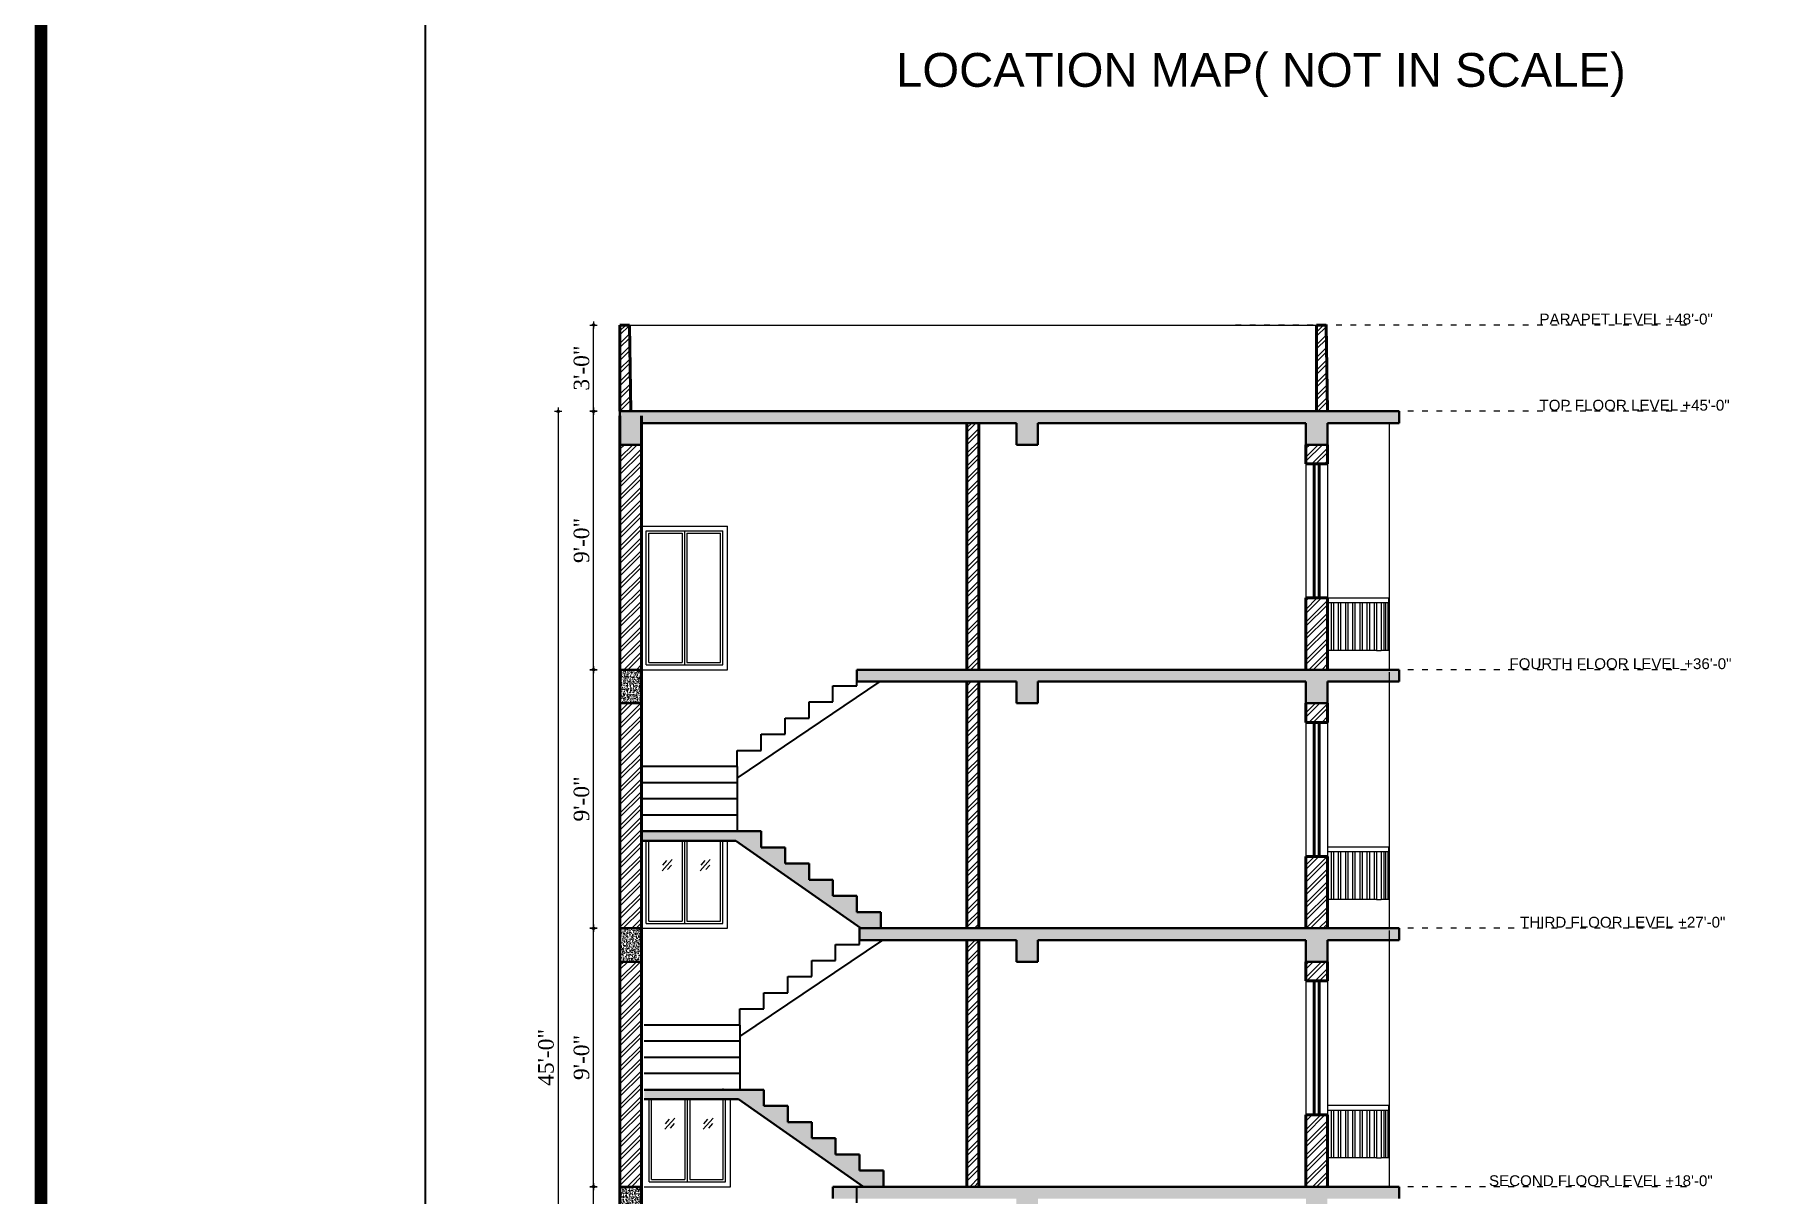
# Model space of a CAD drawing. Header units: inches. Extents: x 5914 to 162157, y -20538 to 282354.
# Drawn here: x 153056 to 153777, y -20172 to -19687 of the extents above; entities that cross this region are included whole.
import ezdxf

# ---------------------------------------------------------------- set-up
doc = ezdxf.new("R2010")
doc.units = ezdxf.units.IN
doc.header["$MEASUREMENT"] = 0
doc.header["$PDMODE"] = 99
doc.linetypes.add('ACAD_ISO03W100', pattern=[30, 12, -18])
for name, color, linetype, lineweight in [('CONC. OUTLINE RA', 150, 'Continuous', 40), ('DOOR-WIN RA', 3, 'Continuous', 20), ('ELE1 RA', 1, 'Continuous', 30), ('ELE2 RA', 130, 'Continuous', 20), ('Hatch', 254, 'Continuous', 9), ('HATCH RA', 8, 'Continuous', 5), ('HIDDEN RA', 253, 'ACAD_ISO03W100', 9), ('Outline', 4, 'Continuous', 9), ('WALL RA', 42, 'Continuous', 50)]:
    doc.layers.add(name, color=color, linetype=linetype, lineweight=lineweight)
doc.layers.add('lettring', color=7, linetype='Continuous')
doc.styles.add('DIM', font='dutch.ttf')
doc.styles.get("Standard").update_dxf_attribs({"font": 'arial.ttf'})
doc.dimstyles.new('Copy of DIM 8', dxfattribs={"dimtxt": 6.5, "dimasz": 1, "dimexe": 6, "dimexo": 18, "dimgap": 1.6875, "dimtad": 1, "dimdec": 0, "dimzin": 3, "dimdsep": 46, "dimlunit": 4, "dimtxsty": 'DIM', "dimblk": 'dot 2', "dimcen": 0.09375, "dimse1": 1, "dimse2": 1, "dimclrd": 1, "dimclre": 1, "dimclrt": 256, "dimadec": 0, "dimazin": 0, "dimtfac": 0.75, "dimtdec": 0, "dimtix": 1, "dimtmove": 1, "dimatfit": 3, "dimldrblk": 'DOT', "dimfxl": 1, "dimtolj": 1, "dimtzin": 0, "dimlwd": 9, "dimlwe": 9, "dimarcsym": 0})
pattern_1 = [(50, (-6191.158, -5210.6541), (1.793150457, -0.156880337), [0.1875, -2.0625]), (355, (-6191.158, -5210.654), (-0.346878334, 1.880480334), [0.15, -1.65]), (100.4514445, (-6191.0085, -5210.6671), (1.446272117, 1.723599977), [0.15935048, -1.75285528]), (46.1842, (-6191.158, -5210.154), (2.668103327, -0.413798202), [0.28125, -3.09375]), (96.6356355, (-6190.9356, -5210.1886), (2.336654864, 2.4352965), [0.239025855, -2.6292844]), (351.184164, (-6191.158, -5210.154), (2.336654863, 2.4352965), [0.225, -2.475000002]), (21, (-6190.908, -5210.2791), (1.49226763, -1.006547227), [0.1875, -2.0625]), (326, (-6190.908, -5210.279), (0.60828833, 1.812875113), [0.15, -1.65]), (71.4514447, (-6190.7836, -5210.363), (2.100555942, 0.806327882), [0.159350475, -1.75285528]), (37.5, (-6191.158, -5210.6541), (0.0303996383, 0.8322346346), [0, -1.63, 0, -1.675, 0, -1.65625]), (7.5, (-6191.158, -5210.6541), (0.6576738436, 0.9860292797), [0, -0.955, 0, -1.5925, 0, -0.63125]), (327.5, (-6191.7155, -5210.6541), (1.3345560904, -0.0563871793), [0, -0.625, 0, -1.95, 0, -2.5875]), (317.5, (-6191.9655, -5210.6541), (1.457965423, 0.250262456), [0, -0.8125, 0, -1.295, 0, -1.8375])]
pattern_2 = [(50, (-6191.158, -5214.6541), (1.793150457, -0.156880337), [0.1875, -2.0625]), (355, (-6191.158, -5214.654), (-0.346878334, 1.880480334), [0.15, -1.65]), (100.4514445, (-6191.0085, -5214.6671), (1.446272117, 1.723599977), [0.15935048, -1.75285528]), (46.1842, (-6191.158, -5214.154), (2.668103327, -0.413798202), [0.28125, -3.09375]), (96.6356355, (-6190.9356, -5214.1886), (2.336654864, 2.4352965), [0.239025855, -2.6292844]), (351.184164, (-6191.158, -5214.154), (2.336654863, 2.4352965), [0.225, -2.475000002]), (21, (-6190.908, -5214.2791), (1.49226763, -1.006547227), [0.1875, -2.0625]), (326, (-6190.908, -5214.279), (0.60828833, 1.812875113), [0.15, -1.65]), (71.4514447, (-6190.7836, -5214.363), (2.100555942, 0.806327882), [0.159350475, -1.75285528]), (37.5, (-6191.158, -5214.6541), (0.0303996383, 0.8322346346), [0, -1.63, 0, -1.675, 0, -1.65625]), (7.5, (-6191.158, -5214.6541), (0.6576738436, 0.9860292797), [0, -0.955, 0, -1.5925, 0, -0.63125]), (327.5, (-6191.7155, -5214.6541), (1.3345560904, -0.0563871793), [0, -0.625, 0, -1.95, 0, -2.5875]), (317.5, (-6191.9655, -5214.6541), (1.457965423, 0.250262456), [0, -0.8125, 0, -1.295, 0, -1.8375])]
pattern_3 = [(50, (-6191.158, -5218.6541), (1.793150457, -0.156880337), [0.1875, -2.0625]), (355, (-6191.158, -5218.654), (-0.346878334, 1.880480334), [0.15, -1.65]), (100.4514445, (-6191.0085, -5218.6671), (1.446272117, 1.723599977), [0.15935048, -1.75285528]), (46.1842, (-6191.158, -5218.154), (2.668103327, -0.413798202), [0.28125, -3.09375]), (96.6356355, (-6190.9356, -5218.1886), (2.336654864, 2.4352965), [0.239025855, -2.6292844]), (351.184164, (-6191.158, -5218.154), (2.336654863, 2.4352965), [0.225, -2.475000002]), (21, (-6190.908, -5218.2791), (1.49226763, -1.006547227), [0.1875, -2.0625]), (326, (-6190.908, -5218.279), (0.60828833, 1.812875113), [0.15, -1.65]), (71.4514447, (-6190.7836, -5218.363), (2.100555942, 0.806327882), [0.159350475, -1.75285528]), (37.5, (-6191.158, -5218.6541), (0.0303996383, 0.8322346346), [0, -1.63, 0, -1.675, 0, -1.65625]), (7.5, (-6191.158, -5218.6541), (0.6576738436, 0.9860292797), [0, -0.955, 0, -1.5925, 0, -0.63125]), (327.5, (-6191.7155, -5218.6541), (1.3345560904, -0.0563871793), [0, -0.625, 0, -1.95, 0, -2.5875]), (317.5, (-6191.9655, -5218.6541), (1.457965423, 0.250262456), [0, -0.8125, 0, -1.295, 0, -1.8375])]

# ---------------------------------------------------------------- blocks, each defined once
blk = doc.blocks.new('dot1')
at = {"layer": 'Hatch'}
h = blk.add_hatch(color=256, dxfattribs=at)
edge = h.paths.add_edge_path()
edge.add_arc((0, 0), 1, 0, 360)
for p, q in [((3, 0), (-3, 0)), ((0, 3), (0, -3))]:
    blk.add_line(p, q, dxfattribs=at)
blk.add_circle((0, 0), 1, dxfattribs=at)
blk = doc.blocks.new('dot 2')
at = {"layer": 'Hatch', "xscale": 0.5, "yscale": 0.5, "zscale": 0.5}
blk.add_blockref('dot1', (0, 0), dxfattribs=at)
blk = doc.blocks.new('*D652')
at = {"layer": 'Defpoints', "color": 0, "transparency": 16777216}
for p in [(152297.97, -20083.26), (152309.02, -20083.26), (152309.02, -20191.26)]:
    blk.add_point(p, dxfattribs=at)
at = {"layer": 'lettring', "color": 1, "lineweight": 9, "transparency": 16777216}
blk.add_line((152297.97, -20190.26), (152297.97, -20084.26), dxfattribs=at)
for p, rotation in [((152297.97, -20083.26), 90), ((152297.97, -20191.26), 270)]:
    blk.add_blockref('dot 2', p, dxfattribs=dict(at, rotation=rotation))
at = {"layer": 'lettring', "transparency": 16777216, "insert": (152292.97, -20137.26), "char_height": 6.5, "attachment_point": 5, "rotation": 90, "style": 'DIM'}
blk.add_mtext('\\A1;9\'-0"', dxfattribs=at)
blk = doc.blocks.new('_Dot')
at = {"color": 0, "linetype": 'ByBlock', "lineweight": -2}
blk.add_line((-0.5, 0), (-1, 0), dxfattribs=at)
at = {"color": 0, "linetype": 'ByBlock', "const_width": 0.5}
blk.add_lwpolyline([(-0.25, 0, 1), (0.25, 0, 1)], format="xyb", close=True, dxfattribs=at)
blk = doc.blocks.new('*D653')
at = {"layer": 'Defpoints', "color": 0, "transparency": 16777216}
for p in [(152297.97, -19975.26), (152309.02, -19975.26), (152309.02, -20083.26)]:
    blk.add_point(p, dxfattribs=at)
at = {"layer": 'lettring', "color": 1, "lineweight": 9, "transparency": 16777216}
blk.add_line((152297.97, -20082.26), (152297.97, -19976.26), dxfattribs=at)
for p, rotation in [((152297.97, -19975.26), 90), ((152297.97, -20083.26), 270)]:
    blk.add_blockref('dot 2', p, dxfattribs=dict(at, rotation=rotation))
at = {"layer": 'lettring', "transparency": 16777216, "insert": (152292.97, -20029.26), "char_height": 6.5, "attachment_point": 5, "rotation": 90, "style": 'DIM'}
blk.add_mtext('\\A1;9\'-0"', dxfattribs=at)
blk = doc.blocks.new('*D654')
at = {"layer": 'Defpoints', "color": 0, "transparency": 16777216}
for p in [(152297.97, -19867.26), (152309.02, -19867.26), (152309.02, -19975.26)]:
    blk.add_point(p, dxfattribs=at)
at = {"layer": 'lettring', "color": 1, "lineweight": 9, "transparency": 16777216}
blk.add_line((152297.97, -19974.26), (152297.97, -19868.26), dxfattribs=at)
for p, rotation in [((152297.97, -19867.26), 90), ((152297.97, -19975.26), 270)]:
    blk.add_blockref('dot 2', p, dxfattribs=dict(at, rotation=rotation))
at = {"layer": 'lettring', "transparency": 16777216, "insert": (152292.97, -19921.26), "char_height": 6.5, "attachment_point": 5, "rotation": 90, "style": 'DIM'}
blk.add_mtext('\\A1;9\'-0"', dxfattribs=at)
blk = doc.blocks.new('*D655')
at = {"layer": 'Defpoints', "color": 0, "transparency": 16777216}
for p in [(152297.97, -19759.26), (152309.02, -19759.26), (152309.02, -19867.26)]:
    blk.add_point(p, dxfattribs=at)
at = {"layer": 'lettring', "color": 1, "lineweight": 9, "transparency": 16777216}
blk.add_line((152297.97, -19866.26), (152297.97, -19760.26), dxfattribs=at)
for p, rotation in [((152297.97, -19759.26), 90), ((152297.97, -19867.26), 270)]:
    blk.add_blockref('dot 2', p, dxfattribs=dict(at, rotation=rotation))
at = {"layer": 'lettring', "transparency": 16777216, "insert": (152292.97, -19813.26), "char_height": 6.5, "attachment_point": 5, "rotation": 90, "style": 'DIM'}
blk.add_mtext('\\A1;9\'-0"', dxfattribs=at)
blk = doc.blocks.new('*D656')
at = {"layer": 'Defpoints', "color": 0, "transparency": 16777216}
for p in [(152297.97, -19723.26), (152309.02, -19723.26), (152309.02, -19759.26)]:
    blk.add_point(p, dxfattribs=at)
at = {"layer": 'lettring', "color": 1, "lineweight": 9, "transparency": 16777216}
blk.add_line((152297.97, -19758.26), (152297.97, -19724.26), dxfattribs=at)
for p, rotation in [((152297.97, -19723.26), 90), ((152297.97, -19759.26), 270)]:
    blk.add_blockref('dot 2', p, dxfattribs=dict(at, rotation=rotation))
at = {"layer": 'lettring', "transparency": 16777216, "insert": (152292.97, -19741.26), "char_height": 6.5, "attachment_point": 5, "rotation": 90, "style": 'DIM'}
blk.add_mtext('\\A1;3\'-0"', dxfattribs=at)
blk = doc.blocks.new('*D658')
at = {"layer": 'Defpoints', "color": 0, "transparency": 16777216}
for p in [(152321.25, -19759.26), (152283.2, -20299.26), (152321.25, -20299.26)]:
    blk.add_point(p, dxfattribs=at)
at = {"layer": 'lettring', "color": 1, "lineweight": 9, "transparency": 16777216}
blk.add_line((152283.2, -19760.26), (152283.2, -20298.26), dxfattribs=at)
for p, rotation in [((152283.2, -19759.26), 90), ((152283.2, -20299.26), 270)]:
    blk.add_blockref('dot 2', p, dxfattribs=dict(at, rotation=rotation))
at = {"layer": 'lettring', "transparency": 16777216, "insert": (152278.13, -20029.26), "char_height": 6.5, "attachment_point": 5, "rotation": 90, "style": 'DIM'}
blk.add_mtext('\\A1;45\'-0"', dxfattribs=at)
blk = doc.blocks.new('FSDF')
at = {"layer": 'HATCH RA', "transparency": 33554687}
h = blk.add_hatch(dxfattribs=at)
h.set_pattern_fill('ANSI32', color=256, scale=10)
h.set_pattern_definition([(45, (-6191.158, -5210.654), (-2.65165043, 2.65165043), []), (45, (-6189.3902, -5210.654), (-2.65165043, 2.65165043), [])])
h.paths.add_polyline_path([(152604.66, -20053.26), (152595.66, -20053.26), (152595.66, -20083.26), (152604.66, -20083.26)])
h.paths.add_polyline_path([(152595.66, -19989.26), (152595.66, -19997.26), (152604.66, -19997.26), (152604.66, -19989.26)])
h.paths.add_polyline_path([(152459.02, -19980.26), (152454.02, -19980.26), (152454.02, -20083.26), (152459.02, -20083.26)])
h.paths.add_polyline_path([(152309.02, -20083.26), (152318.02, -20083.26), (152318.02, -19989.26), (152309.02, -19989.26)])
h.paths.add_polyline_path([(152309.02, -19975.26), (152318.02, -19975.26), (152318.02, -19881.26), (152309.02, -19881.26)])
h.paths.add_polyline_path([(152318.02, -19773.26), (152309.02, -19773.26), (152309.02, -19867.26), (152318.02, -19867.26)])
h.paths.add_polyline_path([(152313.02, -19723.26), (152309.02, -19723.26), (152309.02, -19759.26), (152313.52, -19759.26)])
h.paths.add_polyline_path([(152459.02, -19764.26), (152454.02, -19764.26), (152454.02, -19867.26), (152459.02, -19867.26)])
h.paths.add_polyline_path([(152604.66, -19773.26), (152595.66, -19773.26), (152595.66, -19781.26), (152604.66, -19781.26)])
h.paths.add_polyline_path([(152604.14, -19723.26), (152600.14, -19723.26), (152600.14, -19759.26), (152604.64, -19759.26)])
h.paths.add_polyline_path([(152604.66, -19837.26), (152595.66, -19837.26), (152595.66, -19867.26), (152604.66, -19867.26)])
h.paths.add_polyline_path([(152454.02, -19975.26), (152459.02, -19975.26), (152459.02, -19872.26), (152454.02, -19872.26)])
h = blk.add_hatch(dxfattribs=at)
h.set_pattern_fill('AR-CONC', color=256, scale=0.25)
h.set_pattern_definition([(50, (-6191.158, -5222.6541), (1.793150457, -0.156880337), [0.1875, -2.0625]), (355, (-6191.158, -5222.654), (-0.346878334, 1.880480334), [0.15, -1.65]), (100.4514445, (-6191.0085, -5222.6671), (1.446272117, 1.723599977), [0.15935048, -1.75285528]), (46.1842, (-6191.158, -5222.154), (2.668103327, -0.413798202), [0.28125, -3.09375]), (96.6356355, (-6190.9356, -5222.1886), (2.336654864, 2.4352965), [0.239025855, -2.6292844]), (351.184164, (-6191.158, -5222.154), (2.336654863, 2.4352965), [0.225, -2.475000002]), (21, (-6190.908, -5222.2791), (1.49226763, -1.006547227), [0.1875, -2.0625]), (326, (-6190.908, -5222.279), (0.60828833, 1.812875113), [0.15, -1.65]), (71.4514447, (-6190.7836, -5222.363), (2.100555942, 0.806327882), [0.159350475, -1.75285528]), (37.5, (-6191.158, -5222.6541), (0.0303996383, 0.8322346346), [0, -1.63, 0, -1.675, 0, -1.65625]), (7.5, (-6191.158, -5222.6541), (0.6576738436, 0.9860292797), [0, -0.955, 0, -1.5925, 0, -0.63125]), (327.5, (-6191.7155, -5222.6541), (1.3345560904, -0.0563871793), [0, -0.625, 0, -1.95, 0, -2.5875]), (317.5, (-6191.9655, -5222.6541), (1.457965423, 0.250262456), [0, -0.8125, 0, -1.295, 0, -1.8375])])
h.paths.add_polyline_path([(152318.02, -19764.26), (152474.72, -19764.26), (152474.72, -19773.26), (152483.72, -19773.26), (152483.72, -19764.26), (152595.66, -19764.26), (152595.66, -19773.26), (152604.66, -19773.26), (152604.66, -19764.26), (152634.66, -19764.26), (152634.66, -19759.26), (152318.02, -19759.26), (152309.02, -19759.26), (152309.02, -19773.26), (152318.02, -19773.26)])
h = blk.add_hatch(dxfattribs=at)
h.set_pattern_fill('AR-CONC', color=256, scale=0.25)
h.set_pattern_definition(pattern_3)
h.paths.add_polyline_path([(152309.02, -19881.26), (152318.02, -19881.26), (152318.02, -19867.26), (152309.02, -19867.26)])
h = blk.add_hatch(dxfattribs=at)
h.set_pattern_fill('AR-CONC', color=256, scale=0.25)
h.set_pattern_definition(pattern_3)
h.paths.add_polyline_path([(152408.02, -19867.26), (152408.02, -19872.26), (152474.72, -19872.26), (152474.72, -19881.26), (152483.72, -19881.26), (152483.72, -19872.26), (152595.66, -19872.26), (152595.66, -19881.26), (152604.66, -19881.26), (152604.66, -19872.26), (152634.66, -19872.26), (152634.66, -19867.26)])
h = blk.add_hatch(dxfattribs=at)
h.set_pattern_fill('ANSI32', color=256, scale=10)
h.set_pattern_definition([(45, (0, -12), (-2.65165043, 2.65165043), []), (45, (1.7678, -12), (-2.65165043, 2.65165043), [])])
h.paths.add_polyline_path([(152604.66, -19881.26), (152595.66, -19881.26), (152595.66, -19889.26), (152604.66, -19889.26)])
h.paths.add_polyline_path([(152604.66, -19945.26), (152595.66, -19945.26), (152595.66, -19975.26), (152604.66, -19975.26)])
h = blk.add_hatch(dxfattribs=at)
h.set_pattern_fill('AR-CONC', color=256, scale=0.25)
h.set_pattern_definition([(50, (0, 0), (1.793150457, -0.156880337), [0.1875, -2.0625]), (355, (0, 0), (-0.346878334, 1.880480334), [0.15, -1.65]), (100.4514445, (0.1494, -0.013), (1.446272117, 1.723599977), [0.15935048, -1.75285528]), (46.1842, (0, 0.5), (2.668103327, -0.413798202), [0.28125, -3.09375]), (96.6356355, (0.2223, 0.4655), (2.336654864, 2.4352965), [0.239025855, -2.6292844]), (351.184164, (0, 0.5), (2.336654863, 2.4352965), [0.225, -2.475000002]), (21, (0.25, 0.375), (1.49226763, -1.006547227), [0.1875, -2.0625]), (326, (0.25, 0.375), (0.60828833, 1.812875113), [0.15, -1.65]), (71.4514447, (0.3744, 0.2911), (2.100555942, 0.806327882), [0.159350475, -1.75285528]), (37.5, (0, 0), (0.0303996383, 0.8322346346), [0, -1.63, 0, -1.675, 0, -1.65625]), (7.5, (0, 0), (0.6576738436, 0.9860292797), [0, -0.955, 0, -1.5925, 0, -0.63125]), (327.5, (-0.5575, 0), (1.3345560904, -0.0563871793), [0, -0.625, 0, -1.95, 0, -2.5875]), (317.5, (-0.8075, 0), (1.457965423, 0.250262456), [0, -0.8125, 0, -1.295, 0, -1.8375])])
h.paths.add_polyline_path([(152408.02, -19968.51), (152408.02, -19961.76), (152398.02, -19961.76), (152398.02, -19955.01), (152388.02, -19955.01), (152388.02, -19948.26), (152378.02, -19948.26), (152378.02, -19941.51), (152368.02, -19941.51), (152368.02, -19934.76), (152358.02, -19934.76), (152318.02, -19934.76), (152318.02, -19938.76), (152357.48, -19938.76), (152409.62, -19975.26), (152418.02, -19975.26), (152418.02, -19968.51)])
h = blk.add_hatch(dxfattribs=at)
h.set_pattern_fill('AR-CONC', color=256, scale=0.25)
h.set_pattern_definition(pattern_2)
h.paths.add_polyline_path([(152318.02, -19975.26), (152309.02, -19975.26), (152309.02, -19989.26), (152318.02, -19989.26)])
h = blk.add_hatch(dxfattribs=at)
h.set_pattern_fill('AR-CONC', color=256, scale=0.25)
h.set_pattern_definition(pattern_2)
h.paths.add_polyline_path([(152409.16, -19975.26), (152409.16, -19980.26), (152474.72, -19980.26), (152474.72, -19989.26), (152483.72, -19989.26), (152483.72, -19980.26), (152595.66, -19980.26), (152595.66, -19989.26), (152604.66, -19989.26), (152604.66, -19980.26), (152634.66, -19980.26), (152634.66, -19975.26)])
h = blk.add_hatch(dxfattribs=at)
h.set_pattern_fill('AR-CONC', color=256, scale=0.25)
h.set_pattern_definition([(50, (1.1394, -108), (1.793150457, -0.156880337), [0.1875, -2.0625]), (355, (1.1394, -108), (-0.346878334, 1.880480334), [0.15, -1.65]), (100.4514445, (1.2888, -108.013), (1.446272117, 1.723599977), [0.15935048, -1.75285528]), (46.1842, (1.1394, -107.5), (2.668103327, -0.413798202), [0.28125, -3.09375]), (96.6356355, (1.3617, -107.5345), (2.336654864, 2.4352965), [0.239025855, -2.6292844]), (351.184164, (1.1394, -107.5), (2.336654863, 2.4352965), [0.225, -2.475000002]), (21, (1.3894, -107.625), (1.49226763, -1.006547227), [0.1875, -2.0625]), (326, (1.3894, -107.625), (0.60828833, 1.812875113), [0.15, -1.65]), (71.4514447, (1.5137, -107.7089), (2.100555942, 0.806327882), [0.159350475, -1.75285528]), (37.5, (1.1394, -108), (0.0303996383, 0.8322346346), [0, -1.63, 0, -1.675, 0, -1.65625]), (7.5, (1.1394, -108), (0.6576738436, 0.9860292797), [0, -0.955, 0, -1.5925, 0, -0.63125]), (327.5, (0.5819, -108), (1.3345560904, -0.0563871793), [0, -0.625, 0, -1.95, 0, -2.5875]), (317.5, (0.3319, -108), (1.457965423, 0.250262456), [0, -0.8125, 0, -1.295, 0, -1.8375])])
h.paths.add_polyline_path([(152409.16, -20069.76), (152399.16, -20069.76), (152399.16, -20063.01), (152389.16, -20063.01), (152389.16, -20056.26), (152379.16, -20056.26), (152379.16, -20049.51), (152369.16, -20049.51), (152369.16, -20042.76), (152359.16, -20042.76), (152319.16, -20042.76), (152319.16, -20046.76), (152358.62, -20046.76), (152410.76, -20083.26), (152419.16, -20083.26), (152419.16, -20076.51), (152409.16, -20076.51)])
h = blk.add_hatch(dxfattribs=at)
h.set_pattern_fill('AR-CONC', color=256, scale=0.25)
h.set_pattern_definition(pattern_1)
h.paths.add_polyline_path([(152318.02, -20083.26), (152309.02, -20083.26), (152309.02, -20097.26), (152318.02, -20097.26)])
h = blk.add_hatch(dxfattribs=at)
h.set_pattern_fill('AR-CONC', color=256, scale=0.25)
h.set_pattern_definition(pattern_1)
h.paths.add_polyline_path([(152474.72, -20088.26), (152474.72, -20097.26), (152483.72, -20097.26), (152483.72, -20088.26), (152595.66, -20088.26), (152595.66, -20097.26), (152604.66, -20097.26), (152604.66, -20088.26), (152634.66, -20088.26), (152634.66, -20083.26), (152398.02, -20083.26), (152398.02, -20088.26)])
at = {"layer": 'CONC. OUTLINE RA'}
for p, q in [((152309.02, -19759.26), (152309.02, -19773.26)), ((152309.02, -19759.26), (152318.02, -19759.26)), ((152634.66, -19759.26), (152318.02, -19759.26)), ((152634.66, -19764.26), (152634.66, -19759.26)), ((152474.72, -19764.26), (152318.02, -19764.26)), ((152318.02, -19773.26), (152318.02, -19764.26)), ((152474.72, -19773.26), (152474.72, -19764.26)), ((152595.66, -19764.26), (152483.72, -19764.26)), ((152483.72, -19764.26), (152483.72, -19773.26)), ((152595.66, -19773.26), (152595.66, -19764.26)), ((152604.66, -19764.26), (152604.66, -19773.26)), ((152604.66, -19764.26), (152634.66, -19764.26)), ((152309.02, -19773.26), (152318.02, -19773.26)), ((152483.72, -19773.26), (152474.72, -19773.26)), ((152604.66, -19773.26), (152595.66, -19773.26)), ((152309.02, -19867.26), (152309.02, -19881.26)), ((152309.02, -19867.26), (152318.02, -19867.26)), ((152318.02, -19881.26), (152318.02, -19867.26)), ((152634.66, -19867.26), (152408.02, -19867.26)), ((152408.02, -19872.26), (152408.02, -19867.26)), ((152634.66, -19872.26), (152634.66, -19867.26)), ((152474.72, -19872.26), (152408.02, -19872.26)), ((152474.72, -19881.26), (152474.72, -19872.26)), ((152595.66, -19872.26), (152483.72, -19872.26)), ((152483.72, -19872.26), (152483.72, -19881.26)), ((152595.66, -19881.26), (152595.66, -19872.26)), ((152604.66, -19872.26), (152604.66, -19881.26)), ((152604.66, -19872.26), (152634.66, -19872.26)), ((152309.02, -19881.26), (152318.02, -19881.26)), ((152483.72, -19881.26), (152474.72, -19881.26)), ((152604.66, -19881.26), (152595.66, -19881.26)), ((152368.02, -19934.76), (152318.02, -19934.76)), ((152357.48, -19938.76), (152318.02, -19938.76)), ((152357.48, -19938.76), (152409.62, -19975.26)), ((152368.02, -19934.76), (152358.02, -19934.76)), ((152368.02, -19941.51), (152368.02, -19934.76)), ((152378.02, -19941.51), (152368.02, -19941.51)), ((152378.02, -19948.26), (152378.02, -19941.51)), ((152388.02, -19948.26), (152378.02, -19948.26)), ((152388.02, -19955.01), (152388.02, -19948.26)), ((152398.02, -19955.01), (152388.02, -19955.01)), ((152398.02, -19961.76), (152398.02, -19955.01)), ((152408.02, -19961.76), (152398.02, -19961.76)), ((152408.02, -19968.51), (152408.02, -19961.76)), ((152418.02, -19968.51), (152408.02, -19968.51)), ((152418.02, -19975.26), (152418.02, -19968.51)), ((152309.02, -19975.26), (152309.02, -19989.26)), ((152309.02, -19975.26), (152318.02, -19975.26)), ((152318.02, -19989.26), (152318.02, -19975.26)), ((152634.66, -19975.26), (152409.16, -19975.26)), ((152409.16, -19980.26), (152409.16, -19975.26)), ((152634.66, -19980.26), (152634.66, -19975.26)), ((152474.72, -19980.26), (152409.16, -19980.26)), ((152474.72, -19989.26), (152474.72, -19980.26)), ((152595.66, -19980.26), (152483.72, -19980.26)), ((152483.72, -19980.26), (152483.72, -19989.26)), ((152595.66, -19989.26), (152595.66, -19980.26)), ((152604.66, -19980.26), (152604.66, -19989.26)), ((152604.66, -19980.26), (152634.66, -19980.26)), ((152309.02, -19989.26), (152318.02, -19989.26)), ((152483.72, -19989.26), (152474.72, -19989.26)), ((152604.66, -19989.26), (152595.66, -19989.26)), ((152369.16, -20042.76), (152319.16, -20042.76)), ((152358.62, -20046.76), (152319.16, -20046.76)), ((152358.62, -20046.76), (152410.76, -20083.26)), ((152369.16, -20042.76), (152359.16, -20042.76)), ((152369.16, -20049.51), (152369.16, -20042.76)), ((152379.16, -20049.51), (152369.16, -20049.51)), ((152379.16, -20056.26), (152379.16, -20049.51)), ((152389.16, -20056.26), (152379.16, -20056.26)), ((152389.16, -20063.01), (152389.16, -20056.26)), ((152399.16, -20063.01), (152389.16, -20063.01)), ((152399.16, -20069.76), (152399.16, -20063.01)), ((152409.16, -20069.76), (152399.16, -20069.76)), ((152409.16, -20076.51), (152409.16, -20069.76)), ((152419.16, -20076.51), (152409.16, -20076.51)), ((152419.16, -20083.26), (152419.16, -20076.51)), ((152309.02, -20083.26), (152309.02, -20097.26)), ((152309.02, -20083.26), (152318.02, -20083.26)), ((152309.02, -20083.26), (152318.02, -20083.26)), ((152318.02, -20097.26), (152318.02, -20083.26)), ((152634.66, -20083.26), (152398.02, -20083.26)), ((152398.02, -20088.26), (152398.02, -20083.26)), ((152634.66, -20088.26), (152634.66, -20083.26))]:
    blk.add_line(p, q, dxfattribs=at)
at = {"layer": 'DOOR-WIN RA'}
for p, q in [((152595.66, -19781.26), (152595.66, -19837.26)), ((152604.66, -19781.26), (152604.66, -19837.26)), ((152318.02, -19807.26), (152354.02, -19807.26)), ((152320.02, -19865.26), (152320.02, -19809.26)), ((152320.02, -19865.26), (152320.02, -19809.26)), ((152320.02, -19809.26), (152352.02, -19809.26)), ((152321.02, -19864.26), (152321.02, -19810.26)), ((152321.02, -19864.26), (152321.02, -19810.26)), ((152321.02, -19810.26), (152335.02, -19810.26)), ((152335.02, -19810.26), (152335.02, -19864.26)), ((152335.02, -19810.26), (152335.02, -19864.26)), ((152336.02, -19809.26), (152336.02, -19865.26)), ((152336.02, -19809.26), (152336.02, -19865.26)), ((152337.02, -19810.26), (152337.02, -19864.26)), ((152337.02, -19810.26), (152351.02, -19810.26)), ((152337.02, -19810.26), (152337.02, -19864.26)), ((152351.02, -19864.26), (152351.02, -19810.26)), ((152351.02, -19864.26), (152351.02, -19810.26)), ((152352.02, -19865.26), (152352.02, -19809.26)), ((152352.02, -19865.26), (152352.02, -19809.26)), ((152354.02, -19867.26), (152354.02, -19807.26)), ((152354.02, -19867.26), (152354.02, -19807.26)), ((152318.02, -19867.26), (152354.02, -19867.26)), ((152318.02, -19867.26), (152354.02, -19867.26)), ((152320.02, -19865.26), (152352.02, -19865.26)), ((152320.02, -19865.26), (152352.02, -19865.26)), ((152321.02, -19864.26), (152335.02, -19864.26)), ((152321.02, -19864.26), (152335.02, -19864.26)), ((152337.02, -19864.26), (152351.02, -19864.26)), ((152337.02, -19864.26), (152351.02, -19864.26)), ((152595.66, -19889.26), (152595.66, -19945.26)), ((152604.66, -19889.26), (152604.66, -19945.26)), ((152320.02, -19973.26), (152320.02, -19938.76)), ((152320.02, -19973.26), (152320.02, -19938.76)), ((152321.02, -19972.26), (152321.02, -19938.76)), ((152321.02, -19972.26), (152321.02, -19938.76)), ((152335.02, -19938.76), (152335.02, -19972.26)), ((152335.02, -19938.76), (152335.02, -19972.26)), ((152336.02, -19938.76), (152336.02, -19973.26)), ((152336.02, -19938.76), (152336.02, -19973.26)), ((152337.02, -19938.76), (152337.02, -19972.26)), ((152337.02, -19938.76), (152337.02, -19972.26)), ((152351.02, -19934.76), (152351.02, -19934.24)), ((152351.02, -19934.76), (152351.02, -19934.24)), ((152351.02, -19972.26), (152351.02, -19938.76)), ((152351.02, -19972.26), (152351.02, -19938.76)), ((152352.02, -19973.26), (152352.02, -19938.76)), ((152352.02, -19973.26), (152352.02, -19938.76)), ((152354.02, -19975.26), (152354.02, -19938.76)), ((152354.02, -19975.26), (152354.02, -19938.76)), ((152330.77, -19946.6), (152326.6, -19951.23)), ((152330.77, -19946.6), (152326.6, -19951.23)), ((152328.5, -19947.05), (152326.8, -19948.94)), ((152328.5, -19947.05), (152326.8, -19948.94)), ((152346.77, -19946.6), (152342.6, -19951.23)), ((152346.77, -19946.6), (152342.6, -19951.23)), ((152344.5, -19947.05), (152342.8, -19948.94)), ((152344.5, -19947.05), (152342.8, -19948.94)), ((152330.56, -19948.9), (152328.86, -19950.79)), ((152330.56, -19948.9), (152328.86, -19950.79)), ((152346.56, -19948.9), (152344.86, -19950.79)), ((152346.56, -19948.9), (152344.86, -19950.79)), ((152318.02, -19975.26), (152354.02, -19975.26)), ((152318.02, -19975.26), (152354.02, -19975.26)), ((152320.02, -19973.26), (152352.02, -19973.26)), ((152320.02, -19973.26), (152352.02, -19973.26)), ((152321.02, -19972.26), (152335.02, -19972.26)), ((152321.02, -19972.26), (152335.02, -19972.26)), ((152337.02, -19972.26), (152351.02, -19972.26)), ((152337.02, -19972.26), (152351.02, -19972.26)), ((152595.66, -19993.26), (152595.66, -20053.26)), ((152604.66, -19993.26), (152604.66, -20053.26)), ((152321.16, -20081.26), (152321.16, -20046.76)), ((152321.16, -20081.26), (152321.16, -20046.76)), ((152322.16, -20080.26), (152322.16, -20046.76)), ((152322.16, -20080.26), (152322.16, -20046.76)), ((152336.16, -20046.76), (152336.16, -20080.26)), ((152336.16, -20046.76), (152336.16, -20080.26)), ((152337.16, -20046.76), (152337.16, -20081.26)), ((152337.16, -20046.76), (152337.16, -20081.26)), ((152338.16, -20046.76), (152338.16, -20080.26)), ((152338.16, -20046.76), (152338.16, -20080.26)), ((152352.16, -20042.76), (152352.16, -20042.24)), ((152352.16, -20042.76), (152352.16, -20042.24)), ((152352.16, -20080.26), (152352.16, -20046.76)), ((152352.16, -20080.26), (152352.16, -20046.76)), ((152353.16, -20081.26), (152353.16, -20046.76)), ((152353.16, -20081.26), (152353.16, -20046.76)), ((152355.16, -20083.26), (152355.16, -20046.76)), ((152355.16, -20083.26), (152355.16, -20046.76)), ((152331.91, -20054.6), (152327.74, -20059.23)), ((152331.91, -20054.6), (152327.74, -20059.23)), ((152329.64, -20055.05), (152327.94, -20056.94)), ((152329.64, -20055.05), (152327.94, -20056.94)), ((152347.91, -20054.6), (152343.74, -20059.23)), ((152347.91, -20054.6), (152343.74, -20059.23)), ((152345.64, -20055.05), (152343.94, -20056.94)), ((152345.64, -20055.05), (152343.94, -20056.94)), ((152331.7, -20056.9), (152330, -20058.79)), ((152331.7, -20056.9), (152330, -20058.79)), ((152347.7, -20056.9), (152346, -20058.79)), ((152347.7, -20056.9), (152346, -20058.79)), ((152319.16, -20083.26), (152355.16, -20083.26)), ((152319.16, -20083.26), (152355.16, -20083.26)), ((152321.16, -20081.26), (152353.16, -20081.26)), ((152321.16, -20081.26), (152353.16, -20081.26)), ((152322.16, -20080.26), (152336.16, -20080.26)), ((152322.16, -20080.26), (152336.16, -20080.26)), ((152338.16, -20080.26), (152352.16, -20080.26)), ((152338.16, -20080.26), (152352.16, -20080.26))]:
    blk.add_line(p, q, dxfattribs=at)
at = {"layer": 'ELE1 RA'}
for p, q in [((152408.02, -19874.01), (152408.02, -19867.26)), ((152358.02, -19912.58), (152417.77, -19872.26)), ((152398.02, -19880.76), (152398.02, -19874.01)), ((152398.02, -19874.01), (152408.02, -19874.01)), ((152388.02, -19887.51), (152388.02, -19880.76)), ((152388.02, -19880.76), (152398.02, -19880.76)), ((152378.02, -19894.26), (152378.02, -19887.51)), ((152378.02, -19887.51), (152388.02, -19887.51)), ((152368.02, -19901.01), (152368.02, -19894.26)), ((152368.02, -19894.26), (152378.02, -19894.26)), ((152358.02, -19907.76), (152358.02, -19901.01)), ((152358.02, -19901.01), (152368.02, -19901.01)), ((152358.02, -19907.76), (152318.02, -19907.76)), ((152358.02, -19907.76), (152358.02, -19934.76)), ((152358.02, -19914.51), (152318.02, -19914.51)), ((152358.02, -19921.26), (152318.02, -19921.26)), ((152358.02, -19928.01), (152318.02, -19928.01)), ((152409.16, -19982.01), (152409.16, -19975.26)), ((152359.16, -20020.58), (152418.91, -19980.26)), ((152399.16, -19988.76), (152399.16, -19982.01)), ((152399.16, -19982.01), (152409.16, -19982.01)), ((152389.16, -19995.51), (152389.16, -19988.76)), ((152389.16, -19988.76), (152399.16, -19988.76)), ((152379.16, -20002.26), (152379.16, -19995.51)), ((152379.16, -19995.51), (152389.16, -19995.51)), ((152369.16, -20009.01), (152369.16, -20002.26)), ((152369.16, -20002.26), (152379.16, -20002.26)), ((152359.16, -20015.76), (152359.16, -20009.01)), ((152359.16, -20009.01), (152369.16, -20009.01)), ((152359.16, -20015.76), (152319.16, -20015.76)), ((152359.16, -20015.76), (152359.16, -20042.76)), ((152359.16, -20022.51), (152319.16, -20022.51)), ((152359.16, -20029.26), (152319.16, -20029.26)), ((152359.16, -20036.01), (152319.16, -20036.01)), ((152408.02, -20090.01), (152408.02, -20083.26))]:
    blk.add_line(p, q, dxfattribs=at)
at = {"layer": 'ELE2 RA'}
for p, q in [((152313.02, -19723.26), (152600.14, -19723.26)), ((152630.66, -19855.26), (152630.66, -19764.26)), ((152604.66, -19837.26), (152630.38, -19837.26)), ((152604.66, -19839.26), (152606.19, -19839.26)), ((152606.19, -19839.26), (152606.19, -19859.26)), ((152606.19, -19839.26), (152607.19, -19839.26)), ((152607.19, -19839.26), (152607.19, -19859.26)), ((152607.19, -19839.26), (152609.19, -19839.26)), ((152609.19, -19839.26), (152609.19, -19859.26)), ((152609.19, -19839.26), (152610.19, -19839.26)), ((152610.19, -19839.26), (152610.19, -19859.26)), ((152610.19, -19839.26), (152612.19, -19839.26)), ((152612.19, -19839.26), (152612.19, -19859.26)), ((152612.19, -19839.26), (152613.19, -19839.26)), ((152613.19, -19839.26), (152613.19, -19859.26)), ((152613.19, -19839.26), (152615.19, -19839.26)), ((152615.19, -19839.26), (152615.19, -19859.26)), ((152615.19, -19839.26), (152616.19, -19839.26)), ((152616.19, -19839.26), (152616.19, -19859.26)), ((152616.19, -19839.26), (152618.19, -19839.26)), ((152618.19, -19839.26), (152618.19, -19859.26)), ((152618.19, -19839.26), (152619.19, -19839.26)), ((152619.19, -19839.26), (152619.19, -19859.26)), ((152619.19, -19839.26), (152621.19, -19839.26)), ((152621.19, -19839.26), (152621.19, -19859.26)), ((152621.19, -19839.26), (152622.19, -19839.26)), ((152622.19, -19839.26), (152622.19, -19859.26)), ((152622.19, -19839.26), (152624.19, -19839.26)), ((152624.19, -19839.26), (152624.19, -19859.26)), ((152624.19, -19839.26), (152625.19, -19839.26)), ((152625.19, -19839.26), (152625.19, -19859.26)), ((152625.19, -19839.26), (152627.19, -19839.26)), ((152627.19, -19839.26), (152627.19, -19859.26)), ((152627.19, -19839.26), (152628.19, -19839.26)), ((152628.19, -19839.26), (152628.19, -19859.26)), ((152628.19, -19839.26), (152628.88, -19839.26)), ((152628.88, -19839.26), (152628.88, -19859.26)), ((152628.88, -19839.26), (152629.88, -19839.26)), ((152629.88, -19839.26), (152629.88, -19859.26)), ((152629.88, -19839.26), (152630.38, -19839.26)), ((152630.38, -19839.26), (152630.38, -19837.26)), ((152609.19, -19859.26), (152604.66, -19859.26)), ((152610.19, -19859.26), (152609.19, -19859.26)), ((152612.19, -19859.26), (152610.19, -19859.26)), ((152613.19, -19859.26), (152612.19, -19859.26)), ((152615.19, -19859.26), (152613.19, -19859.26)), ((152616.19, -19859.26), (152615.19, -19859.26)), ((152618.19, -19859.26), (152616.19, -19859.26)), ((152619.19, -19859.26), (152618.19, -19859.26)), ((152621.19, -19859.26), (152619.19, -19859.26)), ((152622.19, -19859.26), (152621.19, -19859.26)), ((152624.19, -19859.26), (152622.19, -19859.26)), ((152625.19, -19859.26), (152624.19, -19859.26)), ((152625.19, -19859.26), (152627.19, -19859.26)), ((152628.19, -19859.26), (152627.19, -19859.26)), ((152628.88, -19859.26), (152628.19, -19859.26)), ((152629.88, -19859.26), (152628.88, -19859.26)), ((152630.66, -19859.26), (152629.88, -19859.26)), ((152630.66, -19867.26), (152630.66, -19855.26)), ((152630.66, -19963.26), (152630.66, -19868.26)), ((152604.66, -19941.26), (152630.38, -19941.26)), ((152604.66, -19943.26), (152606.19, -19943.26)), ((152606.19, -19943.26), (152606.19, -19963.26)), ((152606.19, -19943.26), (152607.19, -19943.26)), ((152607.19, -19943.26), (152607.19, -19963.26)), ((152607.19, -19943.26), (152609.19, -19943.26)), ((152609.19, -19943.26), (152609.19, -19963.26)), ((152609.19, -19943.26), (152610.19, -19943.26)), ((152610.19, -19943.26), (152610.19, -19963.26)), ((152610.19, -19943.26), (152612.19, -19943.26)), ((152612.19, -19943.26), (152612.19, -19963.26)), ((152612.19, -19943.26), (152613.19, -19943.26)), ((152613.19, -19943.26), (152613.19, -19963.26)), ((152613.19, -19943.26), (152615.19, -19943.26)), ((152615.19, -19943.26), (152615.19, -19963.26)), ((152615.19, -19943.26), (152616.19, -19943.26)), ((152616.19, -19943.26), (152616.19, -19963.26)), ((152616.19, -19943.26), (152618.19, -19943.26)), ((152618.19, -19943.26), (152618.19, -19963.26)), ((152618.19, -19943.26), (152619.19, -19943.26)), ((152619.19, -19943.26), (152619.19, -19963.26)), ((152619.19, -19943.26), (152621.19, -19943.26)), ((152621.19, -19943.26), (152621.19, -19963.26)), ((152621.19, -19943.26), (152622.19, -19943.26)), ((152622.19, -19943.26), (152622.19, -19963.26)), ((152622.19, -19943.26), (152624.19, -19943.26)), ((152624.19, -19943.26), (152624.19, -19963.26)), ((152624.19, -19943.26), (152625.19, -19943.26)), ((152625.19, -19943.26), (152625.19, -19963.26)), ((152625.19, -19943.26), (152627.19, -19943.26)), ((152627.19, -19943.26), (152627.19, -19963.26)), ((152627.19, -19943.26), (152628.19, -19943.26)), ((152628.19, -19943.26), (152628.19, -19963.26)), ((152628.19, -19943.26), (152628.88, -19943.26)), ((152628.88, -19943.26), (152628.88, -19963.26)), ((152628.88, -19943.26), (152629.88, -19943.26)), ((152629.88, -19943.26), (152629.88, -19963.26)), ((152629.88, -19943.26), (152630.38, -19943.26)), ((152630.38, -19943.26), (152630.38, -19941.26)), ((152609.19, -19963.26), (152604.66, -19963.26)), ((152610.19, -19963.26), (152609.19, -19963.26)), ((152612.19, -19963.26), (152610.19, -19963.26)), ((152613.19, -19963.26), (152612.19, -19963.26)), ((152615.19, -19963.26), (152613.19, -19963.26)), ((152616.19, -19963.26), (152615.19, -19963.26)), ((152618.19, -19963.26), (152616.19, -19963.26)), ((152619.19, -19963.26), (152618.19, -19963.26)), ((152621.19, -19963.26), (152619.19, -19963.26)), ((152622.19, -19963.26), (152621.19, -19963.26)), ((152624.19, -19963.26), (152622.19, -19963.26)), ((152625.19, -19963.26), (152624.19, -19963.26)), ((152625.19, -19963.26), (152627.19, -19963.26)), ((152628.19, -19963.26), (152627.19, -19963.26)), ((152628.88, -19963.26), (152628.19, -19963.26)), ((152629.88, -19963.26), (152628.88, -19963.26)), ((152630.66, -19963.26), (152629.88, -19963.26)), ((152630.66, -19975.26), (152630.66, -19963.26)), ((152630.66, -20071.26), (152630.66, -19976.26)), ((152604.66, -20049.26), (152630.38, -20049.26)), ((152604.66, -20051.26), (152606.19, -20051.26)), ((152606.19, -20051.26), (152606.19, -20071.26)), ((152606.19, -20051.26), (152607.19, -20051.26)), ((152607.19, -20051.26), (152607.19, -20071.26)), ((152607.19, -20051.26), (152609.19, -20051.26)), ((152609.19, -20051.26), (152609.19, -20071.26)), ((152609.19, -20051.26), (152610.19, -20051.26)), ((152610.19, -20051.26), (152610.19, -20071.26)), ((152610.19, -20051.26), (152612.19, -20051.26)), ((152612.19, -20051.26), (152612.19, -20071.26)), ((152612.19, -20051.26), (152613.19, -20051.26)), ((152613.19, -20051.26), (152613.19, -20071.26)), ((152613.19, -20051.26), (152615.19, -20051.26)), ((152615.19, -20051.26), (152615.19, -20071.26)), ((152615.19, -20051.26), (152616.19, -20051.26)), ((152616.19, -20051.26), (152616.19, -20071.26)), ((152616.19, -20051.26), (152618.19, -20051.26)), ((152618.19, -20051.26), (152618.19, -20071.26)), ((152618.19, -20051.26), (152619.19, -20051.26)), ((152619.19, -20051.26), (152619.19, -20071.26)), ((152619.19, -20051.26), (152621.19, -20051.26)), ((152621.19, -20051.26), (152621.19, -20071.26)), ((152621.19, -20051.26), (152622.19, -20051.26)), ((152622.19, -20051.26), (152622.19, -20071.26)), ((152622.19, -20051.26), (152624.19, -20051.26)), ((152624.19, -20051.26), (152624.19, -20071.26)), ((152624.19, -20051.26), (152625.19, -20051.26)), ((152625.19, -20051.26), (152625.19, -20071.26)), ((152625.19, -20051.26), (152627.19, -20051.26)), ((152627.19, -20051.26), (152627.19, -20071.26)), ((152627.19, -20051.26), (152628.19, -20051.26)), ((152628.19, -20051.26), (152628.19, -20071.26)), ((152628.19, -20051.26), (152628.88, -20051.26)), ((152628.88, -20051.26), (152628.88, -20071.26)), ((152628.88, -20051.26), (152629.88, -20051.26)), ((152629.88, -20051.26), (152629.88, -20071.26)), ((152629.88, -20051.26), (152630.38, -20051.26)), ((152630.38, -20051.26), (152630.38, -20049.26)), ((152609.19, -20071.26), (152604.66, -20071.26)), ((152610.19, -20071.26), (152609.19, -20071.26)), ((152612.19, -20071.26), (152610.19, -20071.26)), ((152613.19, -20071.26), (152612.19, -20071.26)), ((152615.19, -20071.26), (152613.19, -20071.26)), ((152616.19, -20071.26), (152615.19, -20071.26)), ((152618.19, -20071.26), (152616.19, -20071.26)), ((152619.19, -20071.26), (152618.19, -20071.26)), ((152621.19, -20071.26), (152619.19, -20071.26)), ((152622.19, -20071.26), (152621.19, -20071.26)), ((152624.19, -20071.26), (152622.19, -20071.26)), ((152625.19, -20071.26), (152624.19, -20071.26)), ((152625.19, -20071.26), (152627.19, -20071.26)), ((152628.19, -20071.26), (152627.19, -20071.26)), ((152628.88, -20071.26), (152628.19, -20071.26)), ((152629.88, -20071.26), (152628.88, -20071.26)), ((152630.66, -20071.26), (152629.88, -20071.26)), ((152630.66, -20083.26), (152630.66, -20071.26))]:
    blk.add_line(p, q, dxfattribs=at)
at = {"layer": 'HIDDEN RA', "ltscale": 0.2}
for p, q in [((152754.67, -19723.26), (152566.14, -19723.26)), ((152754.67, -19759.26), (152566.14, -19759.26)), ((152754.67, -19867.26), (152566.14, -19867.26)), ((152754.67, -19975.26), (152566.14, -19975.26)), ((152754.67, -20083.26), (152566.14, -20083.26))]:
    blk.add_line(p, q, dxfattribs=at)
at = {"layer": 'WALL RA'}
for p, q in [((152309.02, -19759.26), (152309.02, -19723.26)), ((152309.02, -19723.26), (152313.02, -19723.26)), ((152313.02, -19723.26), (152313.52, -19759.26)), ((152600.14, -19759.26), (152600.14, -19723.26)), ((152600.14, -19723.26), (152604.14, -19723.26)), ((152604.14, -19723.26), (152604.64, -19759.26)), ((152309.02, -20191.26), (152309.02, -19761.26)), ((152318.02, -20191.26), (152318.02, -19761.26)), ((152454.02, -19867.26), (152454.02, -19764.26)), ((152459.02, -19867.26), (152459.02, -19764.26)), ((152595.66, -19781.26), (152595.66, -19773.26)), ((152604.66, -19781.26), (152604.66, -19773.26)), ((152595.66, -19781.26), (152604.66, -19781.26)), ((152599.16, -19781.26), (152599.16, -19837.26)), ((152601.16, -19781.26), (152601.16, -19837.26)), ((152595.66, -19867.26), (152595.66, -19837.26)), ((152595.66, -19837.26), (152604.66, -19837.26)), ((152604.66, -19867.26), (152604.66, -19837.26)), ((152454.02, -19975.26), (152454.02, -19872.26)), ((152459.02, -19975.26), (152459.02, -19872.26)), ((152595.66, -19889.26), (152595.66, -19881.26)), ((152604.66, -19889.26), (152604.66, -19881.26)), ((152595.66, -19889.26), (152604.66, -19889.26)), ((152599.16, -19889.26), (152599.16, -19945.26)), ((152601.16, -19889.26), (152601.16, -19945.26)), ((152595.66, -19975.26), (152595.66, -19945.26)), ((152595.66, -19945.26), (152604.66, -19945.26)), ((152604.66, -19975.26), (152604.66, -19945.26)), ((152454.02, -20083.26), (152454.02, -19980.26)), ((152459.02, -20083.26), (152459.02, -19980.26)), ((152595.66, -19997.26), (152595.66, -19989.26)), ((152604.66, -19997.26), (152604.66, -19989.26)), ((152595.66, -19997.26), (152604.66, -19997.26)), ((152599.16, -19997.26), (152599.16, -20053.26)), ((152601.16, -19997.26), (152601.16, -20053.26)), ((152595.66, -20083.26), (152595.66, -20053.26)), ((152595.66, -20053.26), (152604.66, -20053.26)), ((152604.66, -20083.26), (152604.66, -20053.26))]:
    blk.add_line(p, q, dxfattribs=at)
at = {"char_height": 4.5225, "attachment_point": 1}
for s, insert in [('PARAPET LEVEL +48\'-0"', (152693.3, -19718.5)), ('TOP FLOOR LEVEL +45\'-0"', (152693.3, -19754.5)), ('FOURTH FLOOR LEVEL +36\'-0"', (152680.75, -19862.5)), ('THIRD FLOOR LEVEL +27\'-0"', (152685.21, -19970.5)), ('SECOND FLOOR LEVEL +18\'-0"', (152672.2, -20078.5))]:
    blk.add_mtext_dynamic_manual_height_columns(s, width=197.7266, gutter_width=56.53, heights=[0], dxfattribs=dict(at, insert=insert))
at = {"layer": 'lettring'}
for base, p1, p2, picture, middle in [((152297.97, -19723.26), (152309.02, -19759.26), (152309.02, -19723.26), '*D656', (152292.97, -19741.26)), ((152283.2, -20299.26), (152321.25, -19759.26), (152321.25, -20299.26), '*D658', (152278.13, -20029.26)), ((152297.97, -19759.26), (152309.02, -19867.26), (152309.02, -19759.26), '*D655', (152292.97, -19813.26)), ((152297.97, -19867.26), (152309.02, -19975.26), (152309.02, -19867.26), '*D654', (152292.97, -19921.26)), ((152297.97, -19975.26), (152309.02, -20083.26), (152309.02, -19975.26), '*D653', (152292.97, -20029.26)), ((152297.97, -20083.26), (152309.02, -20191.26), (152309.02, -20083.26), '*D652', (152292.97, -20137.26))]:
    dim = blk.add_linear_dim(base=base, p1=p1, p2=p2, angle=90, dimstyle='Copy of DIM 8', dxfattribs=at)
    dim.commit()
    dim.dimension.update_dxf_attribs({"geometry": picture, "text_midpoint": middle})

msp = doc.modelspace()

# ---------------------------------------------------------------- linework, layer by layer
at = {"layer": 'Outline', "const_width": 5.35}
msp.add_lwpolyline([(153058.26, -20535.45), (153058.26, -18394.97), (156268.98, -18394.97), (156268.98, -20535.45)], close=True, dxfattribs=at)
at = {"layer": 'Outline', "lineweight": 30}
msp.add_lwpolyline([(156215.47, -18448.48), (153218.79, -18448.48), (153218.79, -20481.93)], dxfattribs=at)

# ---------------------------------------------------------------- block references
at = {"layer": 'HATCH RA'}
msp.add_blockref('FSDF', (991.22, -85.07), dxfattribs=at)

# ---------------------------------------------------------------- texts
at = {"insert": (153415.64, -19694.68), "char_height": 14.1327, "attachment_point": 1}
msp.add_mtext_dynamic_manual_height_columns('LOCATION MAP( NOT IN SCALE)', width=397.2458, gutter_width=70.66, heights=[0], dxfattribs=at)

doc.saveas('drawing.dxf')
